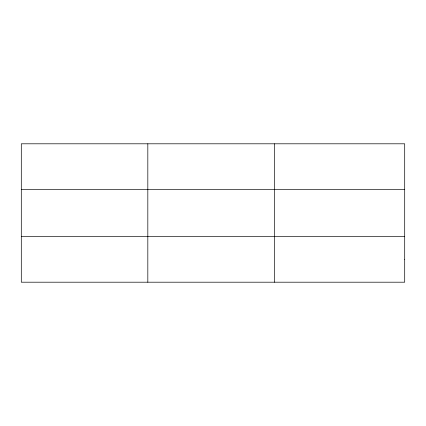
<?xml version="1.0" encoding="UTF-8"?>
<svg xmlns="http://www.w3.org/2000/svg" width="426" height="426" viewBox="0 0 426 426"><rect width="100%" height="100%" fill="white"/><g stroke="black" fill="none" stroke-linecap="round" stroke-linejoin="round"><path stroke-width="0.64" d="M147.822 143.802L147.822 282.198M274.344 143.802L274.344 282.198M21.3 189.474L404.7 189.474M21.3 236.526L404.7 236.526M404.7 259.359L404.7 282.198L21.3 282.198L21.3 143.802L404.7 143.802L404.7 259.359"/></g></svg>
